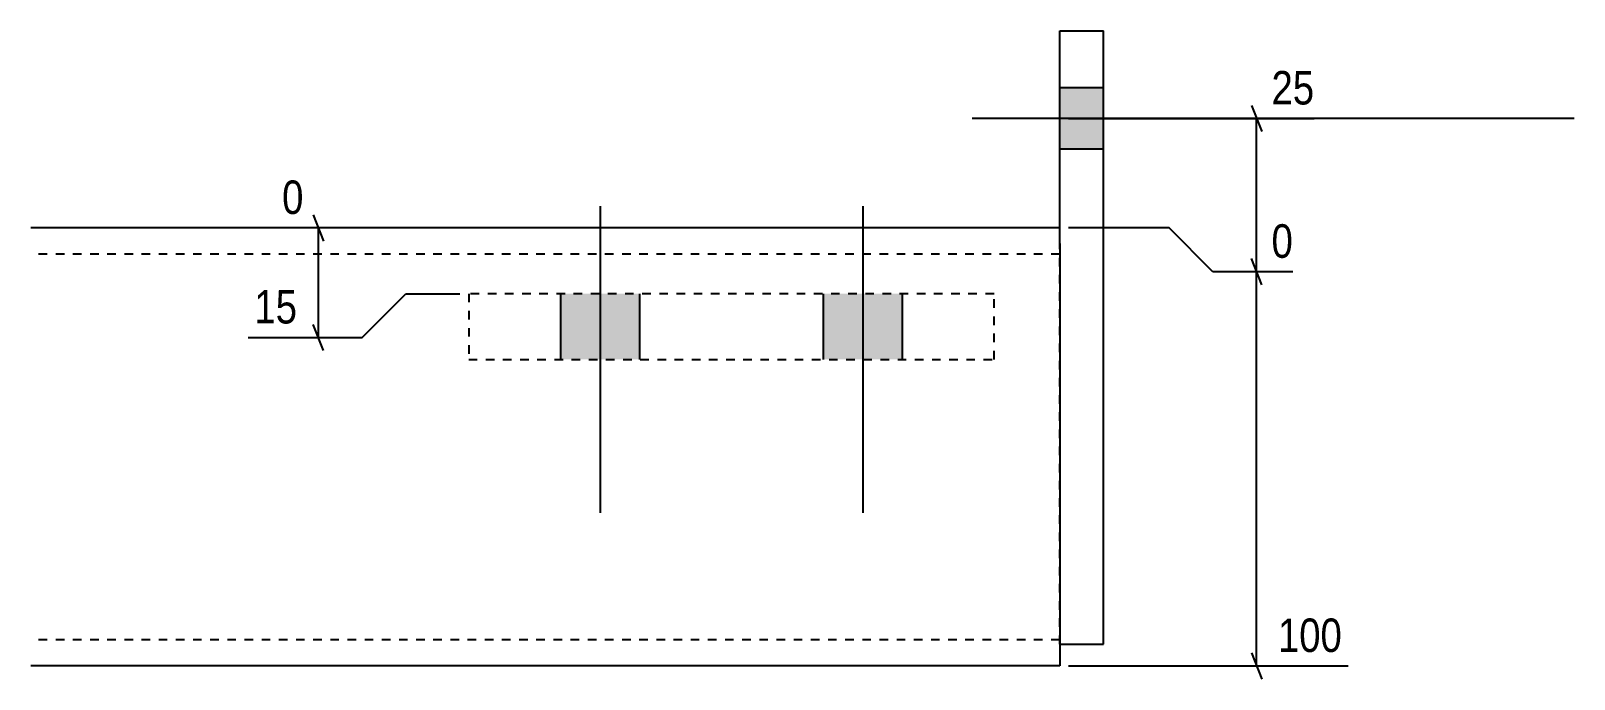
# Model space of a CAD drawing. Header units: millimetres. Extents: x 10 to 22808, y 3 to 649.
# Drawn here: x 14517.9 to 14870.4, y 4.8 to 152.8 of the extents above; entities that cross this region are included whole.
import ezdxf

# ---------------------------------------------------------------- set-up
doc = ezdxf.new("R2010")
doc.units = ezdxf.units.MM
doc.linetypes.add('DXK_LINE_DOT2', pattern=[3.9198, 1.9599, -1.9599])
doc.layers.add('MÅLSÆTNING', color=7, linetype='Continuous')
doc.layers.add('STÅL', color=7, linetype='Continuous')
doc.styles.add('Arial Narrow', font='ARIALN.TTF', dxfattribs={"height": 0.2})

msp = doc.modelspace()

# ---------------------------------------------------------------- hatches: boundary and pattern name
at = {"layer": 'STÅL', "linetype": 'Continuous'}
for points in [[(14752.91, 139.8), (14752.91, 125.8), (14762.91, 125.8), (14762.91, 139.8)], [(14752.91, 139.8), (14752.91, 125.8), (14762.91, 125.8), (14762.91, 139.8)], [(14638.91, 77.8), (14656.91, 77.8), (14656.91, 92.8), (14638.91, 92.8)], [(14698.91, 77.8), (14716.91, 77.8), (14716.91, 92.8), (14698.91, 92.8)]]:
    msp.add_hatch(color=96, dxfattribs=at).paths.add_polyline_path(points)

# ---------------------------------------------------------------- linework, layer by layer
at = {"layer": 'MÅLSÆTNING', "color": 7, "linetype": 'Continuous'}
for p, q in [((14796.69, 135.8), (14799.09, 129.8)), ((14754.91, 132.8), (14811.04, 132.8)), ((14797.89, 97.8), (14797.89, 132.8)), ((14582.38, 110.8), (14584.78, 104.8)), ((14616.94, 107.8), (14575.3, 107.8)), ((14583.58, 82.8), (14583.58, 107.8)), ((14777.89, 107.8), (14754.91, 107.8)), ((14777.89, 107.8), (14754.91, 107.8)), ((14787.89, 97.8), (14777.89, 107.8)), ((14787.89, 97.8), (14777.89, 107.8)), ((14799.09, 94.8), (14796.69, 100.8)), ((14799.09, 94.8), (14796.69, 100.8)), ((14806.16, 97.8), (14787.89, 97.8)), ((14806.16, 97.8), (14787.89, 97.8)), ((14797.89, 7.8), (14797.89, 97.8)), ((14593.58, 82.8), (14603.58, 92.8)), ((14603.58, 92.8), (14615.91, 92.8)), ((14584.78, 79.8), (14582.38, 85.8)), ((14567.51, 82.8), (14593.58, 82.8)), ((14796.69, 10.8), (14799.09, 4.8)), ((14754.91, 7.8), (14818.83, 7.8))]:
    msp.add_line(p, q, dxfattribs=at)
at = {"layer": 'STÅL', "color": 2, "linetype": 'Continuous'}
for p, q in [((14752.91, 105.28), (14752.91, 152.8)), ((14752.91, 152.8), (14762.91, 152.8)), ((14762.91, 12.8), (14762.91, 152.8)), ((14752.91, 107.8), (14517.91, 107.8)), ((14752.91, 104.29), (14752.91, 105.28)), ((14752.91, 104.29), (14752.91, 95.8)), ((14752.91, 95.8), (14752.91, 19.8)), ((14752.91, 19.8), (14752.91, 7.8)), ((14752.91, 12.8), (14762.91, 12.8)), ((14752.91, 7.8), (14517.91, 7.8))]:
    msp.add_line(p, q, dxfattribs=at)
at = {"layer": 'STÅL', "color": 96, "linetype": 'Continuous'}
for p, q in [((14762.91, 139.8), (14752.91, 139.8)), ((14762.91, 139.8), (14752.91, 139.8)), ((14870.41, 132.8), (14732.91, 132.8)), ((14870.41, 132.8), (14732.91, 132.8)), ((14762.91, 125.8), (14752.91, 125.8)), ((14762.91, 125.8), (14752.91, 125.8)), ((14647.91, 112.8), (14647.91, 42.8)), ((14707.91, 112.8), (14707.91, 42.8)), ((14638.91, 92.8), (14638.91, 77.8)), ((14656.91, 92.8), (14656.91, 77.8)), ((14698.91, 92.8), (14698.91, 77.8)), ((14716.91, 92.8), (14716.91, 77.8))]:
    msp.add_line(p, q, dxfattribs=at)
at = {"layer": 'STÅL', "color": 7, "linetype": 'DXK_LINE_DOT2'}
for p, q in [((14752.91, 105.28), (14752.91, 107.8)), ((14752.91, 12.8), (14752.91, 105.28)), ((14752.91, 101.8), (14517.91, 101.8)), ((14617.91, 92.8), (14617.91, 77.8)), ((14737.91, 92.8), (14617.91, 92.8)), ((14737.91, 77.8), (14737.91, 92.8)), ((14617.91, 77.8), (14737.91, 77.8)), ((14752.91, 13.8), (14517.91, 13.8))]:
    msp.add_line(p, q, dxfattribs=at)

# ---------------------------------------------------------------- next in the draw order: wipeouts: each hides what was drawn before it
at = {"color": 0, "linetype": 'Continuous'}
for points in [[(14812.64, 134.4), (14812.64, 145.6), (14799.69, 145.6), (14799.69, 134.4)], [(14581.78, 109.4), (14581.78, 120.6), (14573.7, 120.6), (14573.7, 109.4)], [(14807.76, 99.4), (14807.76, 110.6), (14799.69, 110.6), (14799.69, 99.4)], [(14580.32, 84.4), (14580.32, 95.6), (14567.37, 95.6), (14567.37, 84.4)], [(14818.97, 9.4), (14818.97, 20.6), (14801.15, 20.6), (14801.15, 9.4)]]:
    msp.add_wipeout(points, dxfattribs=at).dxf.layer = 'MÅLSÆTNING'

# ---------------------------------------------------------------- next in the draw order: texts
at = {"layer": 'MÅLSÆTNING', "color": 3, "linetype": 'Continuous', "style": 'Arial Narrow'}
for s, height, p in [('25', 7.635, (14801.29, 136)), ('0', 7.64, (14575.3, 111)), ('0', 7.64, (14801.29, 101)), ('15', 7.635, (14568.97, 86)), ('100', 7.635, (14802.75, 11))]:
    msp.add_text(s, height=height, dxfattribs=at).set_placement(p)

doc.saveas('drawing.dxf')
